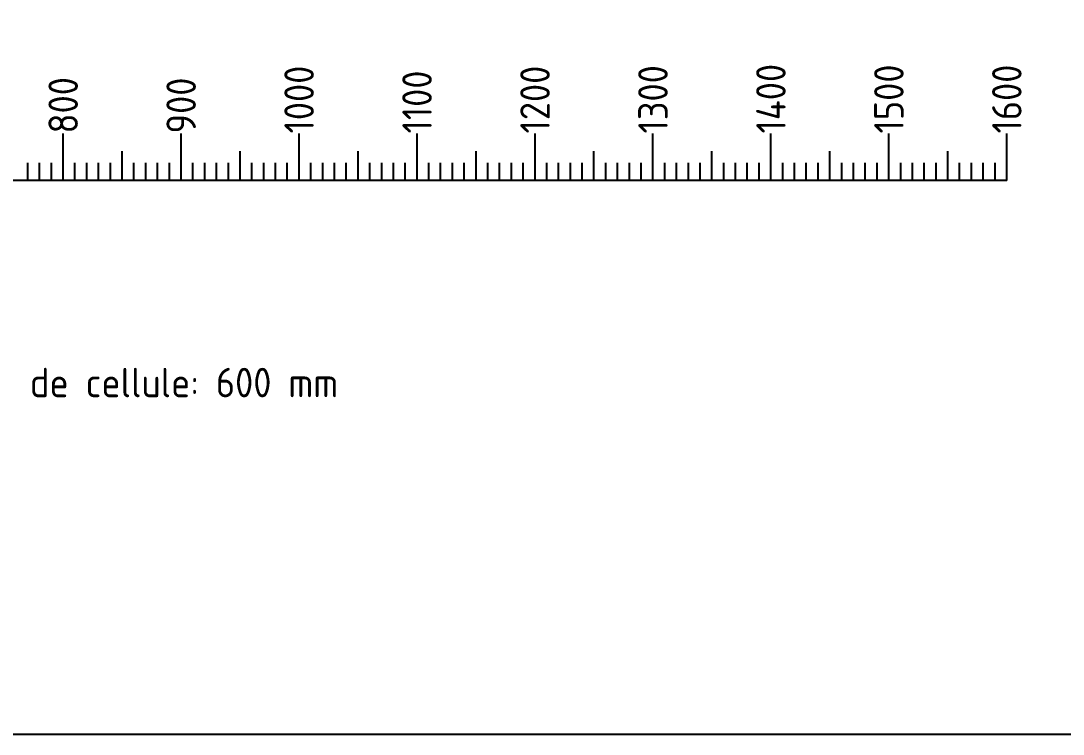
# Model space of a CAD drawing. Header units: millimetres. Extents: x 37984 to 70752, y 14140 to 37584.
# Drawn here: x 39466 to 40349, y 14140 to 14744 of the extents above; entities that cross this region are included whole.
import ezdxf
from ezdxf.enums import TextEntityAlignment as Align

# ---------------------------------------------------------------- set-up
doc = ezdxf.new("R2010")
doc.units = ezdxf.units.MM
doc.layers.add('! NO PLOT !', color=7, linetype='Continuous', true_color=0xff75dd, plot=False)
doc.layers.add('AUT_TEXT', color=7, linetype='Continuous')
doc.styles.add('PI0', font='isocpeur.ttf', dxfattribs={"width": 0.9})

msp = doc.modelspace()

# ---------------------------------------------------------------- linework, layer by layer
at = {"layer": '! NO PLOT !', "ltscale": 0.25}
msp.add_lwpolyline([(37984.324, 17339.576), (37984.324, 14139.576), (41051.871, 14139.576), (41051.871, 16124.741), (42576.324, 16124.741), (42576.324, 17339.576), (37984.324, 17339.576)], dxfattribs=at)
at = {"color": 7}
for p, q in [((39501.672, 14608.904), (39501.672, 14648.904)), ((39501.672, 14608.904), (39501.672, 14648.904)), ((39501.672, 14608.904), (39501.672, 14648.904)), ((39501.672, 14608.904), (39501.672, 14648.904)), ((39501.672, 14608.904), (39501.672, 14648.904)), ((39501.672, 14608.904), (39501.672, 14648.904)), ((39601.672, 14608.904), (39601.672, 14648.904)), ((39701.672, 14608.904), (39701.672, 14648.904)), ((39701.672, 14608.904), (39701.672, 14648.904)), ((39701.672, 14608.904), (39701.672, 14648.904)), ((39701.672, 14608.904), (39701.672, 14648.904)), ((39701.672, 14608.904), (39701.672, 14648.904)), ((39701.672, 14608.904), (39701.672, 14648.904)), ((39801.672, 14608.904), (39801.672, 14648.904)), ((39901.672, 14608.904), (39901.672, 14648.904)), ((39901.672, 14608.904), (39901.672, 14648.904)), ((39901.672, 14608.904), (39901.672, 14648.904)), ((39901.672, 14608.904), (39901.672, 14648.904)), ((39901.672, 14608.904), (39901.672, 14648.904)), ((39901.672, 14608.904), (39901.672, 14648.904)), ((40001.672, 14608.904), (40001.672, 14648.904)), ((40101.672, 14608.904), (40101.672, 14648.904)), ((40101.672, 14608.904), (40101.672, 14648.904)), ((40101.672, 14608.904), (40101.672, 14648.904)), ((40101.672, 14608.904), (40101.672, 14648.904)), ((40101.672, 14608.904), (40101.672, 14648.904)), ((40101.672, 14608.904), (40101.672, 14648.904)), ((40201.672, 14608.904), (40201.672, 14648.904)), ((40301.672, 14608.904), (40301.672, 14648.904)), ((40301.672, 14608.904), (40301.672, 14648.904)), ((40301.672, 14608.904), (40301.672, 14648.904)), ((40301.672, 14608.904), (40301.672, 14648.904)), ((40301.672, 14608.904), (40301.672, 14648.904)), ((40301.672, 14608.904), (40301.672, 14648.904)), ((39551.672, 14608.904), (39551.672, 14633.904)), ((39651.672, 14608.904), (39651.672, 14633.904)), ((39751.672, 14608.904), (39751.672, 14633.904)), ((39851.672, 14608.904), (39851.672, 14633.904)), ((39951.672, 14608.904), (39951.672, 14633.904)), ((40051.672, 14608.904), (40051.672, 14633.904)), ((40151.672, 14608.904), (40151.672, 14633.904)), ((40251.672, 14608.904), (40251.672, 14633.904)), ((39471.672, 14608.904), (39471.672, 14623.904)), ((39481.672, 14608.904), (39481.672, 14623.904)), ((39491.672, 14608.904), (39491.672, 14623.904)), ((39511.672, 14608.904), (39511.672, 14623.904)), ((39521.672, 14608.904), (39521.672, 14623.904)), ((39531.672, 14608.904), (39531.672, 14623.904)), ((39541.672, 14608.904), (39541.672, 14623.904)), ((39561.672, 14608.904), (39561.672, 14623.904)), ((39571.672, 14608.904), (39571.672, 14623.904)), ((39581.672, 14608.904), (39581.672, 14623.904)), ((39591.672, 14608.904), (39591.672, 14623.904)), ((39611.672, 14608.904), (39611.672, 14623.904)), ((39621.672, 14608.904), (39621.672, 14623.904)), ((39631.672, 14608.904), (39631.672, 14623.904)), ((39641.672, 14608.904), (39641.672, 14623.904)), ((39661.672, 14608.904), (39661.672, 14623.904)), ((39671.672, 14608.904), (39671.672, 14623.904)), ((39681.672, 14608.904), (39681.672, 14623.904)), ((39691.672, 14608.904), (39691.672, 14623.904)), ((39711.672, 14608.904), (39711.672, 14623.904)), ((39721.672, 14608.904), (39721.672, 14623.904)), ((39731.672, 14608.904), (39731.672, 14623.904)), ((39741.672, 14608.904), (39741.672, 14623.904)), ((39761.672, 14608.904), (39761.672, 14623.904)), ((39771.672, 14608.904), (39771.672, 14623.904)), ((39781.672, 14608.904), (39781.672, 14623.904)), ((39791.672, 14608.904), (39791.672, 14623.904)), ((39811.672, 14608.904), (39811.672, 14623.904)), ((39821.672, 14608.904), (39821.672, 14623.904)), ((39831.672, 14608.904), (39831.672, 14623.904)), ((39841.672, 14608.904), (39841.672, 14623.904)), ((39861.672, 14608.904), (39861.672, 14623.904)), ((39871.672, 14608.904), (39871.672, 14623.904)), ((39881.672, 14608.904), (39881.672, 14623.904)), ((39891.672, 14608.904), (39891.672, 14623.904)), ((39911.672, 14608.904), (39911.672, 14623.904)), ((39921.672, 14608.904), (39921.672, 14623.904)), ((39931.672, 14608.904), (39931.672, 14623.904)), ((39941.672, 14608.904), (39941.672, 14623.904)), ((39961.672, 14608.904), (39961.672, 14623.904)), ((39971.672, 14608.904), (39971.672, 14623.904)), ((39981.672, 14608.904), (39981.672, 14623.904)), ((39991.672, 14608.904), (39991.672, 14623.904)), ((40011.672, 14608.904), (40011.672, 14623.904)), ((40021.672, 14608.904), (40021.672, 14623.904)), ((40031.672, 14608.904), (40031.672, 14623.904)), ((40041.672, 14608.904), (40041.672, 14623.904)), ((40061.672, 14608.904), (40061.672, 14623.904)), ((40071.672, 14608.904), (40071.672, 14623.904)), ((40081.672, 14608.904), (40081.672, 14623.904)), ((40091.672, 14608.904), (40091.672, 14623.904)), ((40111.672, 14608.904), (40111.672, 14623.904)), ((40121.672, 14608.904), (40121.672, 14623.904)), ((40131.672, 14608.904), (40131.672, 14623.904)), ((40141.672, 14608.904), (40141.672, 14623.904)), ((40161.672, 14608.904), (40161.672, 14623.904)), ((40171.672, 14608.904), (40171.672, 14623.904)), ((40181.672, 14608.904), (40181.672, 14623.904)), ((40191.672, 14608.904), (40191.672, 14623.904)), ((40211.672, 14608.904), (40211.672, 14623.904)), ((40221.672, 14608.904), (40221.672, 14623.904)), ((40231.672, 14608.904), (40231.672, 14623.904)), ((40241.672, 14608.904), (40241.672, 14623.904)), ((40261.672, 14608.904), (40261.672, 14623.904)), ((40271.672, 14608.904), (40271.672, 14623.904)), ((40281.672, 14608.904), (40281.672, 14623.904)), ((40291.672, 14608.904), (40291.672, 14623.904)), ((40301.672, 14608.904), (38701.672, 14608.904))]:
    msp.add_line(p, q, dxfattribs=at)

# ---------------------------------------------------------------- texts
at = {"color": 7, "style": 'PI0', "width": 0.9}
for s, p in [('1000', (39701.672, 14648.904)), ('1200', (39901.672, 14648.904)), ('1300', (40001.672, 14648.904)), ('1400', (40101.672, 14648.904)), ('1500', (40201.672, 14648.904)), ('1600', (40301.672, 14648.904)), ('1100', (39801.672, 14648.904)), ('800', (39501.672, 14648.904)), ('900', (39601.672, 14648.904))]:
    msp.add_text(s, height=25, rotation=90, dxfattribs=at).set_placement(p, align=Align.MIDDLE_LEFT)
at = {"layer": 'AUT_TEXT', "style": 'PI0', "width": 0.9}
msp.add_text('Profondeur de cellule: 600 mm', height=25, dxfattribs=at).set_placement((39518.098, 14437.776), align=Align.MIDDLE)

doc.saveas('drawing.dxf')
